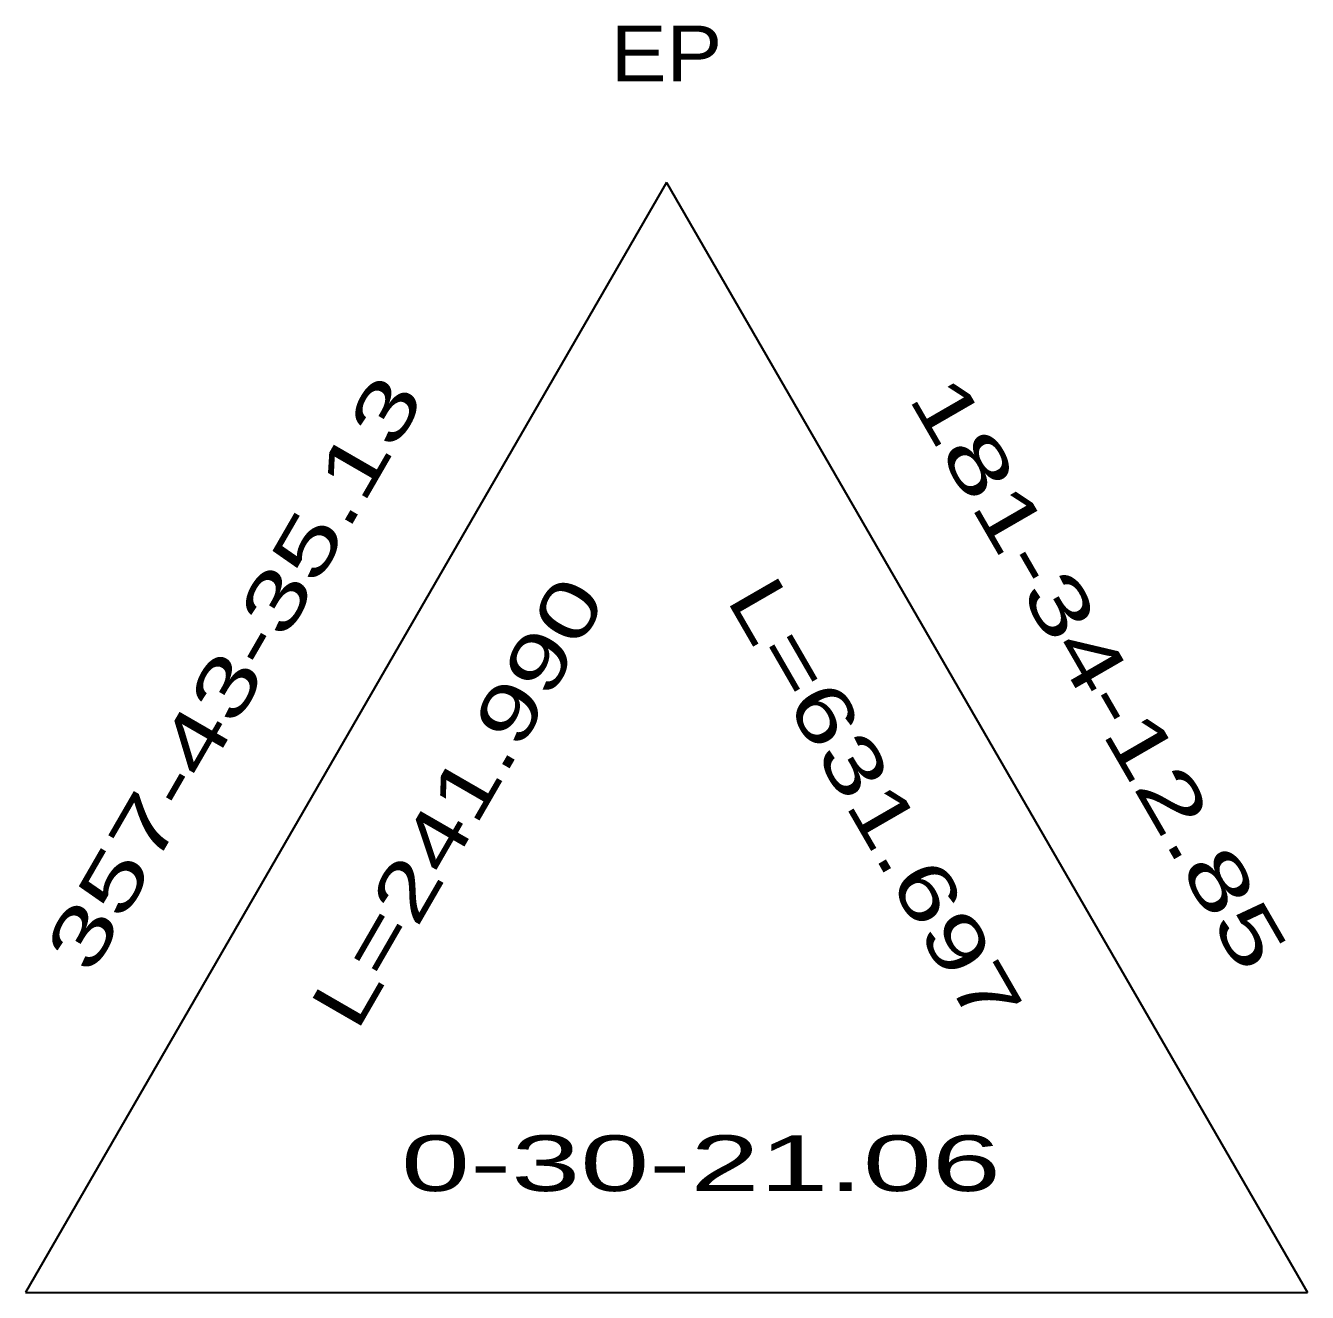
# Model space of a CAD drawing. Header units: millimetres. Extents: x 0 to 841, y 0 to 594.
# Drawn here: x 560.9 to 621.6, y 81 to 141.1 of the extents above; entities that cross this region are included whole.
import ezdxf
from ezdxf.enums import TextEntityAlignment as Align

# ---------------------------------------------------------------- set-up
doc = ezdxf.new("R2010")
doc.units = ezdxf.units.MM
doc.header["$LTSCALE"] = 10
for name, color, linetype in [('CA-TABL-LIN2', 1, 'Continuous'), ('CA-TABL-TEX1', 6, 'Continuous'), ('CA-TABL-TEX2', 3, 'Continuous')]:
    doc.layers.add(name, color=color, linetype=linetype)
doc.styles.add('RP2', font='Dotum.ttf')

msp = doc.modelspace()

# ---------------------------------------------------------------- linework, layer by layer
at = {"layer": 'CA-TABL-LIN2', "linetype": 'Continuous'}
for p, q in [((591.284, 133.632), (560.924, 81.047)), ((591.284, 133.632), (621.644, 81.047)), ((560.924, 81.047), (621.644, 81.047))]:
    msp.add_line(p, q, dxfattribs=at)

# ---------------------------------------------------------------- texts
at = {"layer": 'CA-TABL-TEX1', "style": 'RP2', "width": 1.132104}
msp.add_text('EP', height=2.64, dxfattribs=at).set_placement((588.644, 138.432), (593.924, 138.432), align=Align.FIT)
at = {"layer": 'CA-TABL-TEX2', "style": 'RP2'}
for s, rotation, width, p, p2 in [('357-43-35.13', 60, 1.269777, (564.027, 96.022), (579.867, 123.458)), ('181-34-12.85', 300, 1.269777, (602.701, 123.458), (618.541, 96.022)), ('L=631.697', 300, 1.296014, (594.081, 113.908), (605.961, 93.331)), ('L=241.990', 60, 1.296014, (576.607, 93.331), (588.487, 113.908))]:
    msp.add_text(s, height=2.64, rotation=rotation, dxfattribs=dict(at, width=width)).set_placement(p, p2, align=Align.FIT)
at = {"layer": 'CA-TABL-TEX2', "style": 'RP2', "width": 1.370101}
msp.add_text('  0-30-21.06', height=2.64, dxfattribs=at).set_placement((575.444, 85.847), (607.124, 85.847), align=Align.FIT)

doc.saveas('drawing.dxf')
